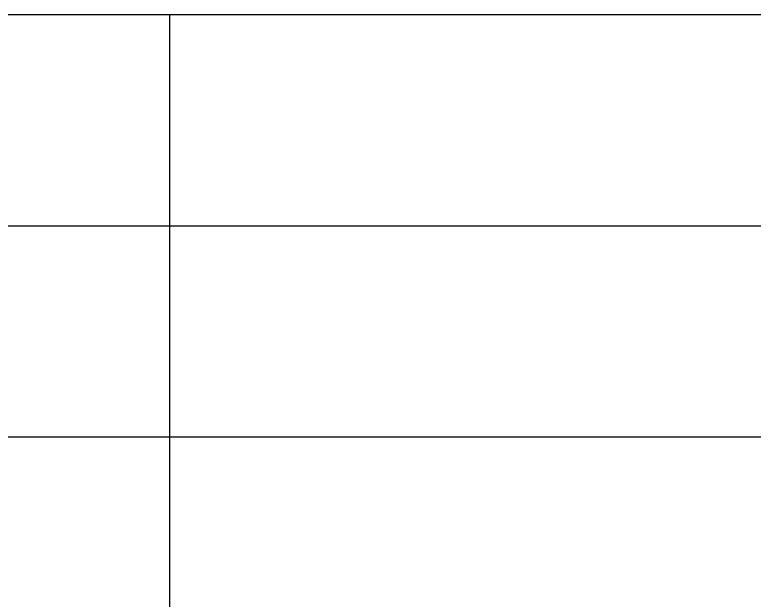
# Model space of a CAD drawing. Extents: x 36816 to 262577, y 14502 to 89811.
# Drawn here: x 246539 to 248990, y 27072 to 29012 of the extents above; entities that cross this region are included whole.
import ezdxf
from ezdxf.enums import TextEntityAlignment as Align

# ---------------------------------------------------------------- set-up
doc = ezdxf.new("R2010")
doc.units = 0
doc.header["$LTSCALE"] = 1000
doc.header["$MEASUREMENT"] = 0
doc.layers.get('0').update_dxf_attribs({"color": 8})
doc.layers.add('Version', color=8, linetype='Continuous')
doc.styles.add('TK', font='GEDITXT.SHX', dxfattribs={"width": 0.85, "height": 3.5, "bigfont": 'DXT.SHX'})

# ---------------------------------------------------------------- blocks, each defined once
blk = doc.blocks.new('GEDI_Version_2012')
at = {"layer": 'Version', "color": 2}
for p, q in [((0, 28), (-180, 28)), ((-145, 0), (-145, 28)), ((0, 21), (-180, 21)), ((0, 14), (-180, 14))]:
    blk.add_line(p, q, dxfattribs=at)
blk = doc.blocks.new('A$C7DF8697A')
blk.add_blockref('GEDI_Version_2012', (1040, 50))
at = {"style": 'TK', "width": 0.85}
for tag, height, p in [('PROJECTNAME', 4.75, (985, 44)), ('PHASE', 4, (1027, 44)), ('DRAWINGNAME', 4.75, (995, 31))]:
    blk.add_attdef(tag, text='', height=height, dxfattribs=at).set_placement(p, align=Align.MIDDLE_CENTER)
for tag, p, height in [('APPROVE', (872, 32.75), 3.5), ('DESIGN', (917, 32.75), 3.5), ('REVIEW1', (872, 25.75), 3.5), ('DRAW', (917, 25.75), 3.5), ('DRAWINGNUMBER', (967, 18.5), 4), ('REVIEW2', (872, 18.75), 3.5), ('PROPORTION', (917, 18.75), 3.5), ('CHECK', (872, 11.75), 3.5), ('DATE', (917, 11.75), 3.5), ('VERSION', (1033, 11.75), 3.5)]:
    blk.add_attdef(tag, p, '', height=height, dxfattribs=at)

msp = doc.modelspace()

# ---------------------------------------------------------------- block references
at = {"xscale": 100, "yscale": 100, "zscale": 100}
msp.add_blockref('A$C7DF8697A', (157552.4, 21212.3), dxfattribs=at)

doc.saveas('drawing.dxf')
